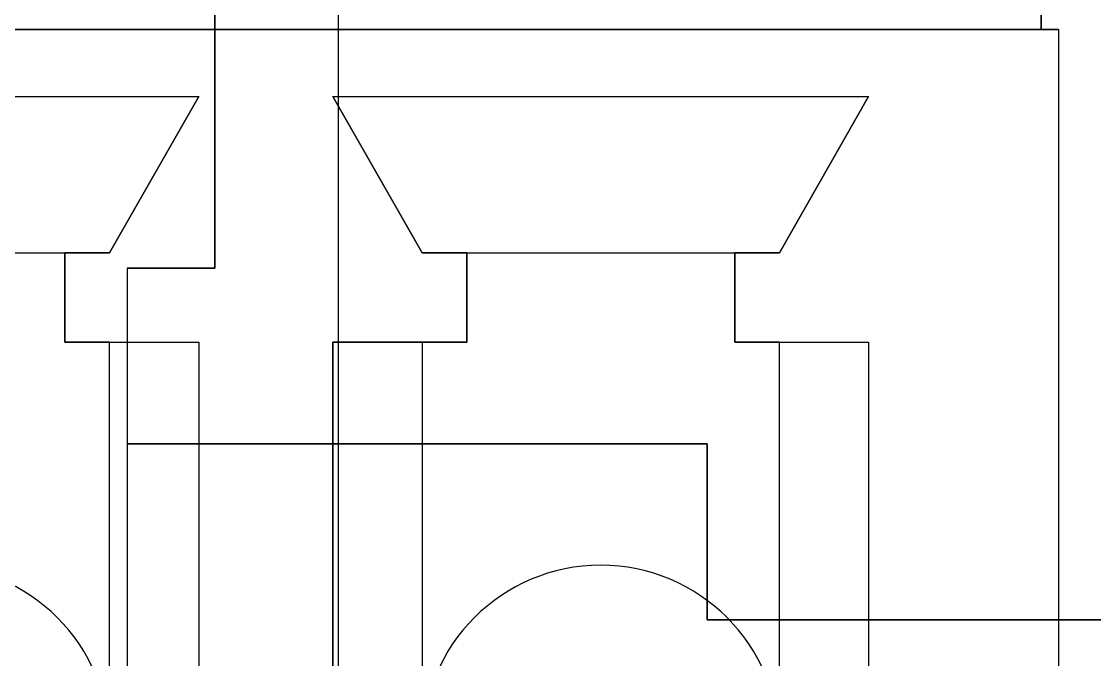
# Model space of a CAD drawing. Header units: millimetres. Extents: x -58 to 58, y -6 to 23.
# Drawn here: x 36.4 to 42.5, y 9.97 to 13.6 of the extents above; entities that cross this region are included whole.
import ezdxf

# ---------------------------------------------------------------- set-up
doc = ezdxf.new("R2010")
doc.units = ezdxf.units.MM
doc.header["$MEASUREMENT"] = 0
doc.layers.add('CL57_ASM', color=7, linetype='CONTINUOUS')

msp = doc.modelspace()

# ---------------------------------------------------------------- linework, layer by layer
at = {"layer": 'CL57_ASM'}
for p, q in [((37.5, 12.2, -46.525), (37.5, 17.2, -46.525)), ((37.5, 17.2, -56.275), (37.5, 12.2, -56.275)), ((37.5, 12.2, -46.525), (37.5, 17.2, -46.525)), ((37.5, 17.2, -56.275), (37.5, 12.2, -56.275)), ((37.5, 12.2, -46.525), (37.5, 17.2, -46.525)), ((37.5, 17.2, -56.275), (37.5, 12.2, -56.275)), ((37.5, 12.2, -46.525), (37.5, 17.2, -46.525)), ((37.5, 17.2, -56.275), (37.5, 12.2, -56.275)), ((37.5, 12.2, -46.525), (37.5, 17.2, -46.525)), ((37.5, 17.2, -56.275), (37.5, 12.2, -56.275)), ((37.5, 12.2, -46.525), (37.5, 17.2, -46.525)), ((37.5, 17.2, -56.275), (37.5, 12.2, -56.275)), ((38.2, 15.4, -44.4), (38.2, 6.7, -44.4)), ((38.2, 15.4, -37.7), (38.2, 6.7, -37.7)), ((38.2, 15.4, -44.4), (38.2, 6.7, -44.4)), ((38.2, 15.4, -37.7), (38.2, 6.7, -37.7)), ((38.2, 15.4, -44.4), (38.2, 6.7, -44.4)), ((38.2, 15.4, -37.7), (38.2, 6.7, -37.7)), ((38.2, 15.4, -44.4), (38.2, 6.7, -44.4)), ((38.2, 15.4, -37.7), (38.2, 6.7, -37.7)), ((38.2, 15.4, -44.4), (38.2, 6.7, -44.4)), ((38.2, 15.4, -37.7), (38.2, 6.7, -37.7)), ((38.2, 15.4, -44.4), (38.2, 6.7, -44.4)), ((38.2, 15.4, -37.7), (38.2, 6.7, -37.7)), ((42.2, 13.558, -1), (42.2, 14.3, -1)), ((42.2, 14.3), (42.2, 13.558)), ((42.2, 13.558, -1), (42.2, 14.3, -1)), ((42.2, 14.3), (42.2, 13.558)), ((42.2, 13.558, -1), (42.2, 14.3, -1)), ((42.2, 14.3), (42.2, 13.558)), ((42.2, 13.558, -1), (42.2, 14.3, -1)), ((42.2, 14.3), (42.2, 13.558)), ((42.2, 13.558, -1), (42.2, 14.3, -1)), ((42.2, 14.3), (42.2, 13.558)), ((42.2, 13.558, -1), (42.2, 14.3, -1)), ((42.2, 14.3), (42.2, 13.558)), ((42.2, 13.558), (10.421, 13.558)), ((10.421, 13.558, -9.144), (42.298, 13.558, -9.144)), ((10.421, 13.558, -9.144), (42.298, 13.558, -9.144)), ((42.2, 13.558), (10.421, 13.558)), ((42.2, 13.558), (10.421, 13.558)), ((10.421, 13.558, -9.144), (42.298, 13.558, -9.144)), ((10.421, 13.558, -9.144), (42.298, 13.558, -9.144)), ((42.2, 13.558), (10.421, 13.558)), ((42.2, 13.558), (10.421, 13.558)), ((10.421, 13.558, -9.144), (42.298, 13.558, -9.144)), ((10.421, 13.558, -9.144), (42.298, 13.558, -9.144)), ((42.2, 13.558), (10.421, 13.558)), ((42.298, 13.558, -1), (42.2, 13.558, -1)), ((42.2, 13.558), (42.2, 13.558, -1)), ((42.298, 13.558, -1), (42.2, 13.558, -1)), ((42.2, 13.558), (42.2, 13.558, -1)), ((42.298, 13.558, -1), (42.2, 13.558, -1)), ((42.2, 13.558), (42.2, 13.558, -1)), ((42.298, 13.558, -1), (42.2, 13.558, -1)), ((42.2, 13.558), (42.2, 13.558, -1)), ((42.298, 13.558, -1), (42.2, 13.558, -1)), ((42.2, 13.558), (42.2, 13.558, -1)), ((42.298, 13.558, -1), (42.2, 13.558, -1)), ((42.2, 13.558), (42.2, 13.558, -1)), ((42.298, 13.558, -1), (42.298, 6.7, -1)), ((42.298, 13.558, -9.144), (42.298, 6.7, -9.144)), ((42.298, 13.558, -9.144), (42.298, 6.7, -9.144)), ((42.298, 13.558, -9.144), (42.298, 13.558, -1)), ((42.298, 13.558, -1), (42.298, 6.7, -1)), ((42.298, 13.558, -9.144), (42.298, 13.558, -1)), ((42.298, 13.558, -1), (42.298, 6.7, -1)), ((42.298, 13.558, -9.144), (42.298, 6.7, -9.144)), ((42.298, 13.558, -9.144), (42.298, 6.7, -9.144)), ((42.298, 13.558, -9.144), (42.298, 13.558, -1)), ((42.298, 13.558, -1), (42.298, 6.7, -1)), ((42.298, 13.558, -9.144), (42.298, 13.558, -1)), ((42.298, 13.558, -1), (42.298, 6.7, -1)), ((42.298, 13.558, -9.144), (42.298, 6.7, -9.144)), ((42.298, 13.558, -9.144), (42.298, 6.7, -9.144)), ((42.298, 13.558, -9.144), (42.298, 13.558, -1)), ((42.298, 13.558, -1), (42.298, 6.7, -1)), ((42.298, 13.558, -9.144), (42.298, 13.558, -1)), ((34.3605, 13.177), (37.4085, 13.177)), ((34.3605, 13.177, -8.128), (37.4085, 13.177, -8.128)), ((34.3605, 13.177), (37.4085, 13.177)), ((34.3605, 13.177, -8.128), (37.4085, 13.177, -8.128)), ((34.3605, 13.177), (37.4085, 13.177)), ((34.3605, 13.177, -8.128), (37.4085, 13.177, -8.128)), ((34.3605, 13.177), (37.4085, 13.177)), ((34.3605, 13.177, -8.128), (37.4085, 13.177, -8.128)), ((34.3605, 13.177), (37.4085, 13.177)), ((34.3605, 13.177, -8.128), (37.4085, 13.177, -8.128)), ((34.3605, 13.177), (37.4085, 13.177)), ((34.3605, 13.177, -8.128), (37.4085, 13.177, -8.128)), ((36.9005, 12.288), (37.4085, 13.177)), ((37.4085, 13.177, -8.128), (36.9005, 12.288, -8.128)), ((37.4085, 13.177, -8.128), (36.9005, 12.288, -8.128)), ((36.9005, 12.288), (37.4085, 13.177)), ((36.9005, 12.288), (37.4085, 13.177)), ((37.4085, 13.177, -8.128), (36.9005, 12.288, -8.128)), ((37.4085, 13.177, -8.128), (36.9005, 12.288, -8.128)), ((36.9005, 12.288), (37.4085, 13.177)), ((36.9005, 12.288), (37.4085, 13.177)), ((37.4085, 13.177, -8.128), (36.9005, 12.288, -8.128)), ((37.4085, 13.177, -8.128), (36.9005, 12.288, -8.128)), ((36.9005, 12.288), (37.4085, 13.177)), ((37.4085, 13.177, -8.128), (37.4085, 13.177)), ((37.4085, 13.177, -8.128), (37.4085, 13.177)), ((37.4085, 13.177, -8.128), (37.4085, 13.177)), ((37.4085, 13.177, -8.128), (37.4085, 13.177)), ((37.4085, 13.177, -8.128), (37.4085, 13.177)), ((37.4085, 13.177, -8.128), (37.4085, 13.177)), ((38.1705, 13.177), (38.6785, 12.288)), ((38.1705, 13.177), (41.2185, 13.177)), ((38.1705, 13.177, -8.128), (41.2185, 13.177, -8.128)), ((38.1705, 13.177), (38.1705, 13.177, -8.128)), ((38.1705, 13.177), (41.2185, 13.177)), ((38.6785, 12.288, -8.128), (38.1705, 13.177, -8.128)), ((38.1705, 13.177, -8.128), (41.2185, 13.177, -8.128)), ((38.1705, 13.177), (38.1705, 13.177, -8.128)), ((38.1705, 13.177), (38.6785, 12.288)), ((38.6785, 12.288, -8.128), (38.1705, 13.177, -8.128)), ((38.1705, 13.177), (38.6785, 12.288)), ((38.1705, 13.177), (41.2185, 13.177)), ((38.1705, 13.177, -8.128), (41.2185, 13.177, -8.128)), ((38.1705, 13.177), (38.1705, 13.177, -8.128)), ((38.1705, 13.177), (41.2185, 13.177)), ((38.6785, 12.288, -8.128), (38.1705, 13.177, -8.128)), ((38.1705, 13.177, -8.128), (41.2185, 13.177, -8.128)), ((38.1705, 13.177), (38.1705, 13.177, -8.128)), ((38.1705, 13.177), (38.6785, 12.288)), ((38.6785, 12.288, -8.128), (38.1705, 13.177, -8.128)), ((38.1705, 13.177), (38.6785, 12.288)), ((38.1705, 13.177), (41.2185, 13.177)), ((38.1705, 13.177, -8.128), (41.2185, 13.177, -8.128)), ((38.1705, 13.177), (38.1705, 13.177, -8.128)), ((38.1705, 13.177), (41.2185, 13.177)), ((38.6785, 12.288, -8.128), (38.1705, 13.177, -8.128)), ((38.1705, 13.177, -8.128), (41.2185, 13.177, -8.128)), ((38.1705, 13.177), (38.1705, 13.177, -8.128)), ((38.1705, 13.177), (38.6785, 12.288)), ((38.6785, 12.288, -8.128), (38.1705, 13.177, -8.128)), ((40.7105, 12.288), (41.2185, 13.177)), ((41.2185, 13.177, -8.128), (40.7105, 12.288, -8.128)), ((41.2185, 13.177, -8.128), (40.7105, 12.288, -8.128)), ((40.7105, 12.288), (41.2185, 13.177)), ((40.7105, 12.288), (41.2185, 13.177)), ((41.2185, 13.177, -8.128), (40.7105, 12.288, -8.128)), ((41.2185, 13.177, -8.128), (40.7105, 12.288, -8.128)), ((40.7105, 12.288), (41.2185, 13.177)), ((40.7105, 12.288), (41.2185, 13.177)), ((41.2185, 13.177, -8.128), (40.7105, 12.288, -8.128)), ((41.2185, 13.177, -8.128), (40.7105, 12.288, -8.128)), ((40.7105, 12.288), (41.2185, 13.177)), ((41.2185, 13.177, -8.128), (41.2185, 13.177)), ((41.2185, 13.177, -8.128), (41.2185, 13.177)), ((41.2185, 13.177, -8.128), (41.2185, 13.177)), ((41.2185, 13.177, -8.128), (41.2185, 13.177)), ((41.2185, 13.177, -8.128), (41.2185, 13.177)), ((41.2185, 13.177, -8.128), (41.2185, 13.177)), ((34.8685, 12.288, -8.128), (36.9005, 12.288, -8.128)), ((34.8685, 12.288, -8.128), (36.9005, 12.288, -8.128)), ((34.8685, 12.288, -8.128), (36.9005, 12.288, -8.128)), ((34.8685, 12.288, -8.128), (36.9005, 12.288, -8.128)), ((34.8685, 12.288, -8.128), (36.9005, 12.288, -8.128)), ((34.8685, 12.288, -8.128), (36.9005, 12.288, -8.128)), ((35.1225, 12.288, -6.985), (36.6465, 12.288, -6.985)), ((35.1225, 12.288, -6.985), (36.6465, 12.288, -6.985)), ((35.1225, 12.288, -6.985), (36.6465, 12.288, -6.985)), ((35.1225, 12.288, -6.985), (36.6465, 12.288, -6.985)), ((35.1225, 12.288, -6.985), (36.6465, 12.288, -6.985)), ((35.1225, 12.288, -6.985), (36.6465, 12.288, -6.985)), ((36.9005, 12.288), (36.6465, 12.288)), ((36.6465, 12.288), (36.6465, 11.78)), ((36.6465, 12.288, -6.985), (36.6465, 12.288)), ((36.9005, 12.288), (36.6465, 12.288)), ((36.6465, 11.78, -6.985), (36.6465, 12.288, -6.985)), ((36.6465, 11.78, -6.985), (36.6465, 12.288, -6.985)), ((36.6465, 12.288, -6.985), (36.6465, 12.288)), ((36.6465, 12.288), (36.6465, 11.78)), ((36.9005, 12.288), (36.6465, 12.288)), ((36.6465, 12.288), (36.6465, 11.78)), ((36.6465, 12.288, -6.985), (36.6465, 12.288)), ((36.9005, 12.288), (36.6465, 12.288)), ((36.6465, 11.78, -6.985), (36.6465, 12.288, -6.985)), ((36.6465, 11.78, -6.985), (36.6465, 12.288, -6.985)), ((36.6465, 12.288, -6.985), (36.6465, 12.288)), ((36.6465, 12.288), (36.6465, 11.78)), ((36.9005, 12.288), (36.6465, 12.288)), ((36.6465, 12.288), (36.6465, 11.78)), ((36.6465, 12.288, -6.985), (36.6465, 12.288)), ((36.9005, 12.288), (36.6465, 12.288)), ((36.6465, 11.78, -6.985), (36.6465, 12.288, -6.985)), ((36.6465, 11.78, -6.985), (36.6465, 12.288, -6.985)), ((36.6465, 12.288, -6.985), (36.6465, 12.288)), ((36.6465, 12.288), (36.6465, 11.78)), ((36.9005, 12.288, -8.128), (36.9005, 12.288)), ((36.9005, 12.288, -8.128), (36.9005, 12.288)), ((36.9005, 12.288, -8.128), (36.9005, 12.288)), ((36.9005, 12.288, -8.128), (36.9005, 12.288)), ((36.9005, 12.288, -8.128), (36.9005, 12.288)), ((36.9005, 12.288, -8.128), (36.9005, 12.288)), ((38.9325, 12.288), (38.6785, 12.288)), ((38.6785, 12.288, -8.128), (40.7105, 12.288, -8.128)), ((38.6785, 12.288, -8.128), (40.7105, 12.288, -8.128)), ((38.6785, 12.288, -8.128), (38.6785, 12.288)), ((38.9325, 12.288), (38.6785, 12.288)), ((38.6785, 12.288, -8.128), (38.6785, 12.288)), ((38.9325, 12.288), (38.6785, 12.288)), ((38.6785, 12.288, -8.128), (40.7105, 12.288, -8.128)), ((38.6785, 12.288, -8.128), (40.7105, 12.288, -8.128)), ((38.6785, 12.288, -8.128), (38.6785, 12.288)), ((38.9325, 12.288), (38.6785, 12.288)), ((38.6785, 12.288, -8.128), (38.6785, 12.288)), ((38.9325, 12.288), (38.6785, 12.288)), ((38.6785, 12.288, -8.128), (40.7105, 12.288, -8.128)), ((38.6785, 12.288, -8.128), (40.7105, 12.288, -8.128)), ((38.6785, 12.288, -8.128), (38.6785, 12.288)), ((38.9325, 12.288), (38.6785, 12.288)), ((38.6785, 12.288, -8.128), (38.6785, 12.288)), ((38.9325, 11.78), (38.9325, 12.288)), ((38.9325, 12.288), (38.9325, 12.288, -6.985)), ((38.9325, 12.288, -6.985), (40.4565, 12.288, -6.985)), ((38.9325, 12.288, -6.985), (40.4565, 12.288, -6.985)), ((38.9325, 12.288, -6.985), (38.9325, 11.78, -6.985)), ((38.9325, 12.288, -6.985), (38.9325, 11.78, -6.985)), ((38.9325, 12.288), (38.9325, 12.288, -6.985)), ((38.9325, 11.78), (38.9325, 12.288)), ((38.9325, 11.78), (38.9325, 12.288)), ((38.9325, 12.288), (38.9325, 12.288, -6.985)), ((38.9325, 12.288, -6.985), (40.4565, 12.288, -6.985)), ((38.9325, 12.288, -6.985), (40.4565, 12.288, -6.985)), ((38.9325, 12.288, -6.985), (38.9325, 11.78, -6.985)), ((38.9325, 12.288, -6.985), (38.9325, 11.78, -6.985)), ((38.9325, 12.288), (38.9325, 12.288, -6.985)), ((38.9325, 11.78), (38.9325, 12.288)), ((38.9325, 11.78), (38.9325, 12.288)), ((38.9325, 12.288), (38.9325, 12.288, -6.985)), ((38.9325, 12.288, -6.985), (40.4565, 12.288, -6.985)), ((38.9325, 12.288, -6.985), (40.4565, 12.288, -6.985)), ((38.9325, 12.288, -6.985), (38.9325, 11.78, -6.985)), ((38.9325, 12.288, -6.985), (38.9325, 11.78, -6.985)), ((38.9325, 12.288), (38.9325, 12.288, -6.985)), ((38.9325, 11.78), (38.9325, 12.288)), ((40.7105, 12.288), (40.4565, 12.288)), ((40.4565, 12.288), (40.4565, 11.78)), ((40.4565, 12.288, -6.985), (40.4565, 12.288)), ((40.7105, 12.288), (40.4565, 12.288)), ((40.4565, 11.78, -6.985), (40.4565, 12.288, -6.985)), ((40.4565, 11.78, -6.985), (40.4565, 12.288, -6.985)), ((40.4565, 12.288, -6.985), (40.4565, 12.288)), ((40.4565, 12.288), (40.4565, 11.78)), ((40.7105, 12.288), (40.4565, 12.288)), ((40.4565, 12.288), (40.4565, 11.78)), ((40.4565, 12.288, -6.985), (40.4565, 12.288)), ((40.7105, 12.288), (40.4565, 12.288)), ((40.4565, 11.78, -6.985), (40.4565, 12.288, -6.985)), ((40.4565, 11.78, -6.985), (40.4565, 12.288, -6.985)), ((40.4565, 12.288, -6.985), (40.4565, 12.288)), ((40.4565, 12.288), (40.4565, 11.78)), ((40.7105, 12.288), (40.4565, 12.288)), ((40.4565, 12.288), (40.4565, 11.78)), ((40.4565, 12.288, -6.985), (40.4565, 12.288)), ((40.7105, 12.288), (40.4565, 12.288)), ((40.4565, 11.78, -6.985), (40.4565, 12.288, -6.985)), ((40.4565, 11.78, -6.985), (40.4565, 12.288, -6.985)), ((40.4565, 12.288, -6.985), (40.4565, 12.288)), ((40.4565, 12.288), (40.4565, 11.78)), ((40.7105, 12.288, -8.128), (40.7105, 12.288)), ((40.7105, 12.288, -8.128), (40.7105, 12.288)), ((40.7105, 12.288, -8.128), (40.7105, 12.288)), ((40.7105, 12.288, -8.128), (40.7105, 12.288)), ((40.7105, 12.288, -8.128), (40.7105, 12.288)), ((40.7105, 12.288, -8.128), (40.7105, 12.288)), ((37, 12.2, -56.275), (37, 11.2, -56.275)), ((37, 12.2, -56.275), (37, 12.2, -46.525)), ((37, 12.2, -46.525), (37, 11.2, -46.525)), ((37, 12.2, -46.525), (37.5, 12.2, -46.525)), ((37, 12.2, -46.525), (37, 11.2, -46.525)), ((37.5, 12.2, -56.275), (37, 12.2, -56.275)), ((37, 12.2, -56.275), (37, 11.2, -56.275)), ((37.5, 12.2, -56.275), (37, 12.2, -56.275)), ((37, 12.2, -56.275), (37, 12.2, -46.525)), ((37, 12.2, -46.525), (37.5, 12.2, -46.525)), ((37, 12.2, -56.275), (37, 11.2, -56.275)), ((37, 12.2, -56.275), (37, 12.2, -46.525)), ((37, 12.2, -46.525), (37, 11.2, -46.525)), ((37, 12.2, -46.525), (37.5, 12.2, -46.525)), ((37, 12.2, -46.525), (37, 11.2, -46.525)), ((37.5, 12.2, -56.275), (37, 12.2, -56.275)), ((37, 12.2, -56.275), (37, 11.2, -56.275)), ((37.5, 12.2, -56.275), (37, 12.2, -56.275)), ((37, 12.2, -56.275), (37, 12.2, -46.525)), ((37, 12.2, -46.525), (37.5, 12.2, -46.525)), ((37, 12.2, -56.275), (37, 11.2, -56.275)), ((37, 12.2, -56.275), (37, 12.2, -46.525)), ((37, 12.2, -46.525), (37, 11.2, -46.525)), ((37, 12.2, -46.525), (37.5, 12.2, -46.525)), ((37, 12.2, -46.525), (37, 11.2, -46.525)), ((37.5, 12.2, -56.275), (37, 12.2, -56.275)), ((37, 12.2, -56.275), (37, 11.2, -56.275)), ((37.5, 12.2, -56.275), (37, 12.2, -56.275)), ((37, 12.2, -56.275), (37, 12.2, -46.525)), ((37, 12.2, -46.525), (37.5, 12.2, -46.525)), ((37.5, 12.2, -46.525), (37.5, 12.2, -56.275)), ((37.5, 12.2, -46.525), (37.5, 12.2, -56.275)), ((37.5, 12.2, -46.525), (37.5, 12.2, -56.275)), ((37.5, 12.2, -46.525), (37.5, 12.2, -56.275)), ((37.5, 12.2, -46.525), (37.5, 12.2, -56.275)), ((37.5, 12.2, -46.525), (37.5, 12.2, -56.275)), ((36.6465, 11.78), (37.4085, 11.78)), ((36.9005, 11.78, -6.985), (36.6465, 11.78, -6.985)), ((36.6465, 11.78), (37.4085, 11.78)), ((36.9005, 11.78, -6.985), (36.6465, 11.78, -6.985)), ((36.6465, 11.78), (36.6465, 11.78, -6.985)), ((36.6465, 11.78), (36.6465, 11.78, -6.985)), ((36.6465, 11.78), (37.4085, 11.78)), ((36.9005, 11.78, -6.985), (36.6465, 11.78, -6.985)), ((36.6465, 11.78), (37.4085, 11.78)), ((36.9005, 11.78, -6.985), (36.6465, 11.78, -6.985)), ((36.6465, 11.78), (36.6465, 11.78, -6.985)), ((36.6465, 11.78), (36.6465, 11.78, -6.985)), ((36.6465, 11.78), (37.4085, 11.78)), ((36.9005, 11.78, -6.985), (36.6465, 11.78, -6.985)), ((36.6465, 11.78), (37.4085, 11.78)), ((36.9005, 11.78, -6.985), (36.6465, 11.78, -6.985)), ((36.6465, 11.78), (36.6465, 11.78, -6.985)), ((36.6465, 11.78), (36.6465, 11.78, -6.985)), ((36.9005, 9.494, -6.985), (36.9005, 11.78, -6.985)), ((36.9005, 9.494, -6.985), (36.9005, 11.78, -6.985)), ((36.9005, 7.208, -8.128), (36.9005, 11.78, -8.128)), ((36.9005, 11.78, -8.128), (36.9005, 11.78, -6.985)), ((36.9005, 11.78, -8.128), (37.4085, 11.78, -8.128)), ((36.9005, 11.78, -8.128), (36.9005, 11.78, -6.985)), ((36.9005, 7.208, -8.128), (36.9005, 11.78, -8.128)), ((36.9005, 11.78, -8.128), (37.4085, 11.78, -8.128)), ((36.9005, 9.494, -6.985), (36.9005, 11.78, -6.985)), ((36.9005, 9.494, -6.985), (36.9005, 11.78, -6.985)), ((36.9005, 7.208, -8.128), (36.9005, 11.78, -8.128)), ((36.9005, 11.78, -8.128), (36.9005, 11.78, -6.985)), ((36.9005, 11.78, -8.128), (37.4085, 11.78, -8.128)), ((36.9005, 11.78, -8.128), (36.9005, 11.78, -6.985)), ((36.9005, 7.208, -8.128), (36.9005, 11.78, -8.128)), ((36.9005, 11.78, -8.128), (37.4085, 11.78, -8.128)), ((36.9005, 9.494, -6.985), (36.9005, 11.78, -6.985)), ((36.9005, 9.494, -6.985), (36.9005, 11.78, -6.985)), ((36.9005, 7.208, -8.128), (36.9005, 11.78, -8.128)), ((36.9005, 11.78, -8.128), (36.9005, 11.78, -6.985)), ((36.9005, 11.78, -8.128), (37.4085, 11.78, -8.128)), ((36.9005, 11.78, -8.128), (36.9005, 11.78, -6.985)), ((36.9005, 7.208, -8.128), (36.9005, 11.78, -8.128)), ((36.9005, 11.78, -8.128), (37.4085, 11.78, -8.128)), ((37.4085, 11.78), (37.4085, 7.208)), ((37.4085, 11.78, -8.128), (37.4085, 11.78)), ((37.4085, 11.78, -8.128), (37.4085, 7.208, -8.128)), ((37.4085, 11.78, -8.128), (37.4085, 11.78)), ((37.4085, 11.78), (37.4085, 7.208)), ((37.4085, 11.78, -8.128), (37.4085, 7.208, -8.128)), ((37.4085, 11.78), (37.4085, 7.208)), ((37.4085, 11.78, -8.128), (37.4085, 11.78)), ((37.4085, 11.78, -8.128), (37.4085, 7.208, -8.128)), ((37.4085, 11.78, -8.128), (37.4085, 11.78)), ((37.4085, 11.78), (37.4085, 7.208)), ((37.4085, 11.78, -8.128), (37.4085, 7.208, -8.128)), ((37.4085, 11.78), (37.4085, 7.208)), ((37.4085, 11.78, -8.128), (37.4085, 11.78)), ((37.4085, 11.78, -8.128), (37.4085, 7.208, -8.128)), ((37.4085, 11.78, -8.128), (37.4085, 11.78)), ((37.4085, 11.78), (37.4085, 7.208)), ((37.4085, 11.78, -8.128), (37.4085, 7.208, -8.128)), ((38.1705, 7.208), (38.1705, 11.78)), ((38.1705, 11.78), (38.9325, 11.78)), ((38.6785, 11.78, -8.128), (38.1705, 11.78, -8.128)), ((38.1705, 11.78, -8.128), (38.1705, 7.208, -8.128)), ((38.1705, 7.208), (38.1705, 11.78)), ((38.1705, 11.78, -8.128), (38.1705, 7.208, -8.128)), ((38.1705, 11.78, -8.128), (38.1705, 11.78)), ((38.6785, 11.78, -8.128), (38.1705, 11.78, -8.128)), ((38.1705, 11.78, -8.128), (38.1705, 11.78)), ((38.1705, 11.78), (38.9325, 11.78)), ((38.1705, 7.208), (38.1705, 11.78)), ((38.1705, 11.78), (38.9325, 11.78)), ((38.6785, 11.78, -8.128), (38.1705, 11.78, -8.128)), ((38.1705, 11.78, -8.128), (38.1705, 7.208, -8.128)), ((38.1705, 7.208), (38.1705, 11.78)), ((38.1705, 11.78, -8.128), (38.1705, 7.208, -8.128)), ((38.1705, 11.78, -8.128), (38.1705, 11.78)), ((38.6785, 11.78, -8.128), (38.1705, 11.78, -8.128)), ((38.1705, 11.78, -8.128), (38.1705, 11.78)), ((38.1705, 11.78), (38.9325, 11.78)), ((38.1705, 7.208), (38.1705, 11.78)), ((38.1705, 11.78), (38.9325, 11.78)), ((38.6785, 11.78, -8.128), (38.1705, 11.78, -8.128)), ((38.1705, 11.78, -8.128), (38.1705, 7.208, -8.128)), ((38.1705, 7.208), (38.1705, 11.78)), ((38.1705, 11.78, -8.128), (38.1705, 7.208, -8.128)), ((38.1705, 11.78, -8.128), (38.1705, 11.78)), ((38.6785, 11.78, -8.128), (38.1705, 11.78, -8.128)), ((38.1705, 11.78, -8.128), (38.1705, 11.78)), ((38.1705, 11.78), (38.9325, 11.78)), ((38.9325, 11.78, -6.985), (38.6785, 11.78, -6.985)), ((38.6785, 11.78, -6.985), (38.6785, 9.494, -6.985)), ((38.6785, 11.78, -8.128), (38.6785, 7.208, -8.128)), ((38.6785, 11.78, -6.985), (38.6785, 11.78, -8.128)), ((38.6785, 11.78, -6.985), (38.6785, 9.494, -6.985)), ((38.6785, 11.78, -8.128), (38.6785, 7.208, -8.128)), ((38.9325, 11.78, -6.985), (38.6785, 11.78, -6.985)), ((38.6785, 11.78, -6.985), (38.6785, 11.78, -8.128)), ((38.9325, 11.78, -6.985), (38.6785, 11.78, -6.985)), ((38.6785, 11.78, -6.985), (38.6785, 9.494, -6.985)), ((38.6785, 11.78, -8.128), (38.6785, 7.208, -8.128)), ((38.6785, 11.78, -6.985), (38.6785, 11.78, -8.128)), ((38.6785, 11.78, -6.985), (38.6785, 9.494, -6.985)), ((38.6785, 11.78, -8.128), (38.6785, 7.208, -8.128)), ((38.9325, 11.78, -6.985), (38.6785, 11.78, -6.985)), ((38.6785, 11.78, -6.985), (38.6785, 11.78, -8.128)), ((38.9325, 11.78, -6.985), (38.6785, 11.78, -6.985)), ((38.6785, 11.78, -6.985), (38.6785, 9.494, -6.985)), ((38.6785, 11.78, -8.128), (38.6785, 7.208, -8.128)), ((38.6785, 11.78, -6.985), (38.6785, 11.78, -8.128)), ((38.6785, 11.78, -6.985), (38.6785, 9.494, -6.985)), ((38.6785, 11.78, -8.128), (38.6785, 7.208, -8.128)), ((38.9325, 11.78, -6.985), (38.6785, 11.78, -6.985)), ((38.6785, 11.78, -6.985), (38.6785, 11.78, -8.128)), ((38.9325, 11.78, -6.985), (38.9325, 11.78)), ((38.9325, 11.78, -6.985), (38.9325, 11.78)), ((38.9325, 11.78, -6.985), (38.9325, 11.78)), ((38.9325, 11.78, -6.985), (38.9325, 11.78)), ((38.9325, 11.78, -6.985), (38.9325, 11.78)), ((38.9325, 11.78, -6.985), (38.9325, 11.78)), ((40.4565, 11.78), (41.2185, 11.78)), ((40.7105, 11.78, -6.985), (40.4565, 11.78, -6.985)), ((40.4565, 11.78), (41.2185, 11.78)), ((40.7105, 11.78, -6.985), (40.4565, 11.78, -6.985)), ((40.4565, 11.78), (40.4565, 11.78, -6.985)), ((40.4565, 11.78), (40.4565, 11.78, -6.985)), ((40.4565, 11.78), (41.2185, 11.78)), ((40.7105, 11.78, -6.985), (40.4565, 11.78, -6.985)), ((40.4565, 11.78), (41.2185, 11.78)), ((40.7105, 11.78, -6.985), (40.4565, 11.78, -6.985)), ((40.4565, 11.78), (40.4565, 11.78, -6.985)), ((40.4565, 11.78), (40.4565, 11.78, -6.985)), ((40.4565, 11.78), (41.2185, 11.78)), ((40.7105, 11.78, -6.985), (40.4565, 11.78, -6.985)), ((40.4565, 11.78), (41.2185, 11.78)), ((40.7105, 11.78, -6.985), (40.4565, 11.78, -6.985)), ((40.4565, 11.78), (40.4565, 11.78, -6.985)), ((40.4565, 11.78), (40.4565, 11.78, -6.985)), ((40.7105, 9.494, -6.985), (40.7105, 11.78, -6.985)), ((40.7105, 9.494, -6.985), (40.7105, 11.78, -6.985)), ((40.7105, 7.208, -8.128), (40.7105, 11.78, -8.128)), ((40.7105, 11.78, -8.128), (40.7105, 11.78, -6.985)), ((40.7105, 11.78, -8.128), (41.2185, 11.78, -8.128)), ((40.7105, 11.78, -8.128), (40.7105, 11.78, -6.985)), ((40.7105, 7.208, -8.128), (40.7105, 11.78, -8.128)), ((40.7105, 11.78, -8.128), (41.2185, 11.78, -8.128)), ((40.7105, 9.494, -6.985), (40.7105, 11.78, -6.985)), ((40.7105, 9.494, -6.985), (40.7105, 11.78, -6.985)), ((40.7105, 7.208, -8.128), (40.7105, 11.78, -8.128)), ((40.7105, 11.78, -8.128), (40.7105, 11.78, -6.985)), ((40.7105, 11.78, -8.128), (41.2185, 11.78, -8.128)), ((40.7105, 11.78, -8.128), (40.7105, 11.78, -6.985)), ((40.7105, 7.208, -8.128), (40.7105, 11.78, -8.128)), ((40.7105, 11.78, -8.128), (41.2185, 11.78, -8.128)), ((40.7105, 9.494, -6.985), (40.7105, 11.78, -6.985)), ((40.7105, 9.494, -6.985), (40.7105, 11.78, -6.985)), ((40.7105, 7.208, -8.128), (40.7105, 11.78, -8.128)), ((40.7105, 11.78, -8.128), (40.7105, 11.78, -6.985)), ((40.7105, 11.78, -8.128), (41.2185, 11.78, -8.128)), ((40.7105, 11.78, -8.128), (40.7105, 11.78, -6.985)), ((40.7105, 7.208, -8.128), (40.7105, 11.78, -8.128)), ((40.7105, 11.78, -8.128), (41.2185, 11.78, -8.128)), ((41.2185, 11.78), (41.2185, 7.208)), ((41.2185, 11.78, -8.128), (41.2185, 11.78)), ((41.2185, 11.78, -8.128), (41.2185, 7.208, -8.128)), ((41.2185, 11.78, -8.128), (41.2185, 11.78)), ((41.2185, 11.78), (41.2185, 7.208)), ((41.2185, 11.78, -8.128), (41.2185, 7.208, -8.128)), ((41.2185, 11.78), (41.2185, 7.208)), ((41.2185, 11.78, -8.128), (41.2185, 11.78)), ((41.2185, 11.78, -8.128), (41.2185, 7.208, -8.128)), ((41.2185, 11.78, -8.128), (41.2185, 11.78)), ((41.2185, 11.78), (41.2185, 7.208)), ((41.2185, 11.78, -8.128), (41.2185, 7.208, -8.128)), ((41.2185, 11.78), (41.2185, 7.208)), ((41.2185, 11.78, -8.128), (41.2185, 11.78)), ((41.2185, 11.78, -8.128), (41.2185, 7.208, -8.128)), ((41.2185, 11.78, -8.128), (41.2185, 11.78)), ((41.2185, 11.78), (41.2185, 7.208)), ((41.2185, 11.78, -8.128), (41.2185, 7.208, -8.128)), ((40.3, 11.2, -54.8), (37, 11.2, -54.8)), ((37, 11.2, -54.8), (37, 9.35, -54.8)), ((37, 11.2, -56.275), (40.3, 11.2, -56.275)), ((37, 11.2, -56.275), (37, 11.2, -54.8)), ((40.3, 11.2, -54.8), (37, 11.2, -54.8)), ((37, 11.2, -46.525), (37, 11.2, -48)), ((37, 11.2, -48), (37, 9.35, -48)), ((37, 11.2, -54.8), (37, 9.35, -54.8)), ((37, 11.2, -56.275), (37, 11.2, -54.8)), ((40.3, 11.2, -46.525), (37, 11.2, -46.525)), ((37, 11.2, -56.275), (40.3, 11.2, -56.275)), ((40.3, 11.2, -48), (37, 11.2, -48)), ((37, 11.2, -48), (37, 9.35, -48)), ((40.3, 11.2, -48), (37, 11.2, -48)), ((37, 11.2, -46.525), (37, 11.2, -48)), ((40.3, 11.2, -46.525), (37, 11.2, -46.525)), ((40.3, 11.2, -54.8), (37, 11.2, -54.8)), ((37, 11.2, -54.8), (37, 9.35, -54.8)), ((37, 11.2, -56.275), (40.3, 11.2, -56.275)), ((37, 11.2, -56.275), (37, 11.2, -54.8)), ((40.3, 11.2, -54.8), (37, 11.2, -54.8)), ((37, 11.2, -46.525), (37, 11.2, -48)), ((37, 11.2, -48), (37, 9.35, -48)), ((37, 11.2, -54.8), (37, 9.35, -54.8)), ((37, 11.2, -56.275), (37, 11.2, -54.8)), ((40.3, 11.2, -46.525), (37, 11.2, -46.525)), ((37, 11.2, -56.275), (40.3, 11.2, -56.275)), ((40.3, 11.2, -48), (37, 11.2, -48)), ((37, 11.2, -48), (37, 9.35, -48)), ((40.3, 11.2, -48), (37, 11.2, -48)), ((37, 11.2, -46.525), (37, 11.2, -48)), ((40.3, 11.2, -46.525), (37, 11.2, -46.525)), ((40.3, 11.2, -54.8), (37, 11.2, -54.8)), ((37, 11.2, -54.8), (37, 9.35, -54.8)), ((37, 11.2, -56.275), (40.3, 11.2, -56.275)), ((37, 11.2, -56.275), (37, 11.2, -54.8)), ((40.3, 11.2, -54.8), (37, 11.2, -54.8)), ((37, 11.2, -46.525), (37, 11.2, -48)), ((37, 11.2, -48), (37, 9.35, -48)), ((37, 11.2, -54.8), (37, 9.35, -54.8)), ((37, 11.2, -56.275), (37, 11.2, -54.8)), ((40.3, 11.2, -46.525), (37, 11.2, -46.525)), ((37, 11.2, -56.275), (40.3, 11.2, -56.275)), ((40.3, 11.2, -48), (37, 11.2, -48)), ((37, 11.2, -48), (37, 9.35, -48)), ((40.3, 11.2, -48), (37, 11.2, -48)), ((37, 11.2, -46.525), (37, 11.2, -48)), ((40.3, 11.2, -46.525), (37, 11.2, -46.525)), ((40.3, 10.2, -54.8), (40.3, 11.2, -54.8)), ((40.3, 10.2, -54.8), (40.3, 11.2, -54.8)), ((40.3, 11.2, -56.275), (40.3, 10.2, -56.275)), ((40.3, 11.2, -56.275), (40.3, 11.2, -54.8)), ((40.3, 11.2, -56.275), (40.3, 11.2, -54.8)), ((40.3, 10.2, -46.525), (40.3, 11.2, -46.525)), ((40.3, 11.2, -56.275), (40.3, 10.2, -56.275)), ((40.3, 11.2, -46.525), (40.3, 11.2, -48)), ((40.3, 10.2, -46.525), (40.3, 11.2, -46.525)), ((40.3, 10.2, -48), (40.3, 11.2, -48)), ((40.3, 10.2, -48), (40.3, 11.2, -48)), ((40.3, 11.2, -46.525), (40.3, 11.2, -48)), ((40.3, 10.2, -54.8), (40.3, 11.2, -54.8)), ((40.3, 10.2, -54.8), (40.3, 11.2, -54.8)), ((40.3, 11.2, -56.275), (40.3, 10.2, -56.275)), ((40.3, 11.2, -56.275), (40.3, 11.2, -54.8)), ((40.3, 11.2, -56.275), (40.3, 11.2, -54.8)), ((40.3, 10.2, -46.525), (40.3, 11.2, -46.525)), ((40.3, 11.2, -56.275), (40.3, 10.2, -56.275)), ((40.3, 11.2, -46.525), (40.3, 11.2, -48)), ((40.3, 10.2, -46.525), (40.3, 11.2, -46.525)), ((40.3, 10.2, -48), (40.3, 11.2, -48)), ((40.3, 10.2, -48), (40.3, 11.2, -48)), ((40.3, 11.2, -46.525), (40.3, 11.2, -48)), ((40.3, 10.2, -54.8), (40.3, 11.2, -54.8)), ((40.3, 10.2, -54.8), (40.3, 11.2, -54.8)), ((40.3, 11.2, -56.275), (40.3, 10.2, -56.275)), ((40.3, 11.2, -56.275), (40.3, 11.2, -54.8)), ((40.3, 11.2, -56.275), (40.3, 11.2, -54.8)), ((40.3, 10.2, -46.525), (40.3, 11.2, -46.525)), ((40.3, 11.2, -56.275), (40.3, 10.2, -56.275)), ((40.3, 11.2, -46.525), (40.3, 11.2, -48)), ((40.3, 10.2, -46.525), (40.3, 11.2, -46.525)), ((40.3, 10.2, -48), (40.3, 11.2, -48)), ((40.3, 10.2, -48), (40.3, 11.2, -48)), ((40.3, 11.2, -46.525), (40.3, 11.2, -48)), ((40.3, 10.2, -54.8), (48.2, 10.2, -54.8)), ((48.2, 10.2, -56.275), (40.3, 10.2, -56.275)), ((40.3, 10.2, -56.275), (40.3, 10.2, -54.8)), ((40.3, 10.2, -54.8), (48.2, 10.2, -54.8)), ((40.3, 10.2, -56.275), (40.3, 10.2, -54.8)), ((48.2, 10.2, -46.525), (40.3, 10.2, -46.525)), ((48.2, 10.2, -56.275), (40.3, 10.2, -56.275)), ((40.3, 10.2, -48), (48.2, 10.2, -48)), ((40.3, 10.2, -46.525), (40.3, 10.2, -48)), ((48.2, 10.2, -46.525), (40.3, 10.2, -46.525)), ((40.3, 10.2, -46.525), (40.3, 10.2, -48)), ((40.3, 10.2, -48), (48.2, 10.2, -48)), ((40.3, 10.2, -54.8), (48.2, 10.2, -54.8)), ((48.2, 10.2, -56.275), (40.3, 10.2, -56.275)), ((40.3, 10.2, -56.275), (40.3, 10.2, -54.8)), ((40.3, 10.2, -54.8), (48.2, 10.2, -54.8)), ((40.3, 10.2, -56.275), (40.3, 10.2, -54.8)), ((48.2, 10.2, -46.525), (40.3, 10.2, -46.525)), ((48.2, 10.2, -56.275), (40.3, 10.2, -56.275)), ((40.3, 10.2, -48), (48.2, 10.2, -48)), ((40.3, 10.2, -46.525), (40.3, 10.2, -48)), ((48.2, 10.2, -46.525), (40.3, 10.2, -46.525)), ((40.3, 10.2, -46.525), (40.3, 10.2, -48)), ((40.3, 10.2, -48), (48.2, 10.2, -48)), ((40.3, 10.2, -54.8), (48.2, 10.2, -54.8)), ((48.2, 10.2, -56.275), (40.3, 10.2, -56.275)), ((40.3, 10.2, -56.275), (40.3, 10.2, -54.8)), ((40.3, 10.2, -54.8), (48.2, 10.2, -54.8)), ((40.3, 10.2, -56.275), (40.3, 10.2, -54.8)), ((48.2, 10.2, -46.525), (40.3, 10.2, -46.525)), ((48.2, 10.2, -56.275), (40.3, 10.2, -56.275)), ((40.3, 10.2, -48), (48.2, 10.2, -48)), ((40.3, 10.2, -46.525), (40.3, 10.2, -48)), ((48.2, 10.2, -46.525), (40.3, 10.2, -46.525)), ((40.3, 10.2, -46.525), (40.3, 10.2, -48)), ((40.3, 10.2, -48), (48.2, 10.2, -48))]:
    msp.add_line(p, q, dxfattribs=at)
for centre in [(35.8845, 9.494, -6.985), (35.8845, 9.494, -6.985), (35.8845, 9.494, -5.969), (35.8845, 9.494, -5.969), (35.8845, 9.494, -6.985), (35.8845, 9.494, -6.985), (35.8845, 9.494, -5.969), (35.8845, 9.494, -5.969), (35.8845, 9.494, -6.985), (35.8845, 9.494, -6.985), (35.8845, 9.494, -5.969), (35.8845, 9.494, -5.969), (39.6945, 9.494, -6.985), (39.6945, 9.494, -6.985), (39.6945, 9.494, -5.969), (39.6945, 9.494, -5.969), (39.6945, 9.494, -6.985), (39.6945, 9.494, -6.985), (39.6945, 9.494, -5.969), (39.6945, 9.494, -5.969), (39.6945, 9.494, -6.985), (39.6945, 9.494, -6.985), (39.6945, 9.494, -5.969), (39.6945, 9.494, -5.969)]:
    msp.add_arc(centre, 1.016, 0, 180, dxfattribs=at)

doc.saveas('drawing.dxf')
